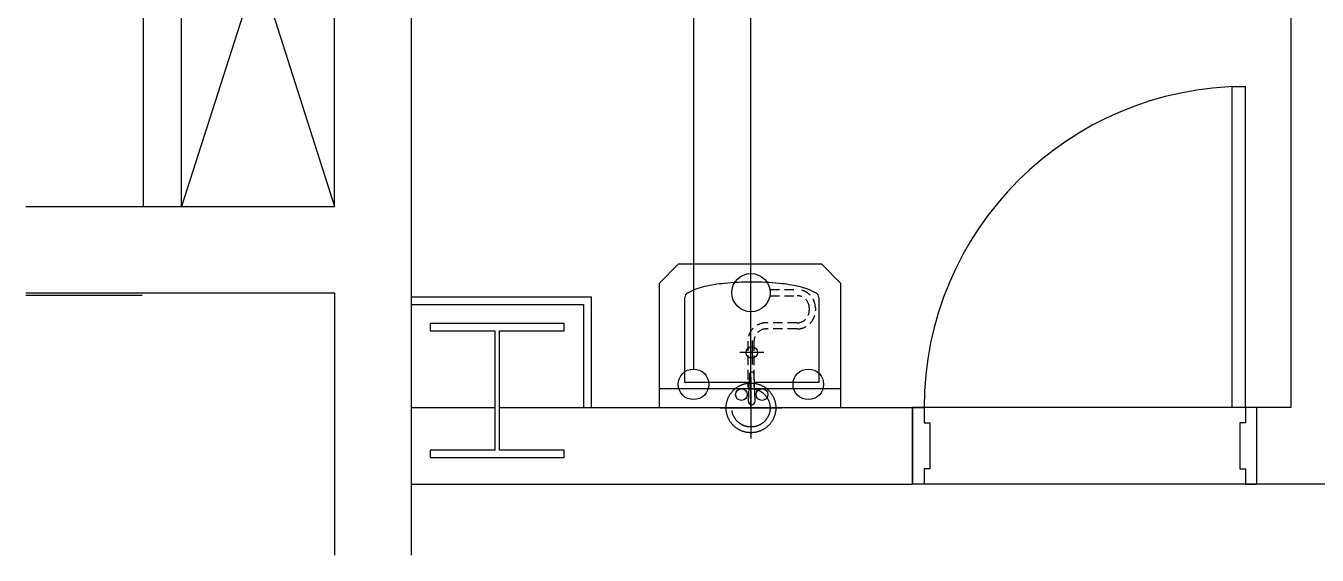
# Model space of a CAD drawing. Header units: millimetres. Extents: x 83956 to 461956, y 36707 to 125807.
# Drawn here: x 280847 to 284222, y 85417 to 86802 of the extents above; entities that cross this region are included whole.
import ezdxf

# ---------------------------------------------------------------- set-up
doc = ezdxf.new("R2010")
doc.units = ezdxf.units.MM
doc.header["$LTSCALE"] = 100
doc.header["$MEASUREMENT"] = 0
for name, pattern in [('CEN', [62, 60, -1, 0, -1]), ('HID', [2.3, 1.5, -0.8]), ('HIDDEN', [0.375, 0.25, -0.125])]:
    doc.linetypes.add(name, pattern=pattern)
for name, color, linetype in [('ARCH', 9, 'CONTINUOUS'), ('CEN', 1, 'CEN'), ('PI', 2, 'CONTINUOUS'), ('PIPE', 3, 'CONTINUOUS')]:
    doc.layers.add(name, color=color, linetype=linetype)

msp = doc.modelspace()

# ---------------------------------------------------------------- linework, layer by layer
at = {"layer": 'ARCH'}
for p, q in [((281853.8, 89103.1), (281853.8, 85417.2)), ((281153.8, 86329.5), (281153.8, 88903.1)), ((281653.8, 86329.5), (281653.8, 88903.6)), ((284153.8, 85803.1), (284153.8, 88903.1)), ((281253.8, 86329.5), (281253.8, 87582.8)), ((281253.8, 87582.8), (281653.8, 86329.5)), ((281653.8, 87582.8), (281253.8, 86329.5)), ((283999.4, 85803.1), (283999.4, 86643.1)), ((283999.4, 86643.1), (284034.4, 86643.1)), ((284034.4, 85803.1), (284034.4, 86643.1)), ((280846.6, 86329.5), (281653.8, 86329.5)), ((282551.8, 86178.1), (282501.8, 86128.1)), ((282926.8, 86178.1), (282551.8, 86178.1)), ((282976.8, 86128.1), (282926.8, 86178.1)), ((280846.6, 86103.9), (281653.8, 86103.9)), ((281653.8, 86103.9), (281653.8, 85417.2)), ((282501.8, 86128.1), (282501.8, 85803.1)), ((282976.8, 85803.1), (282976.8, 86128.1)), ((281853.8, 86093.1), (282323.8, 86093.1)), ((281853.8, 86073.1), (282303.8, 86073.1)), ((282303.8, 86073.1), (282303.8, 85803.1)), ((282323.8, 86093.1), (282323.8, 85803.1)), ((282569.1, 85869), (282569.1, 86091.4)), ((282919.1, 86091.4), (282919.1, 85869)), ((282253.8, 86023.1), (281903.8, 86023.1)), ((281903.8, 86023.1), (281903.8, 86004.1)), ((281903.8, 86004.1), (282072.8, 86004.1)), ((282072.8, 86004.1), (282072.8, 85692.1)), ((282084.8, 85692.1), (282084.8, 86004.1)), ((282084.8, 86004.1), (282253.8, 86004.1)), ((282253.8, 86004.1), (282253.8, 86023.1)), ((282744.7, 85978.4), (282744.7, 85916.4)), ((282775.1, 85947.3), (282713.1, 85947.3)), ((282736.3, 85869), (282569.1, 85869)), ((282737.8, 85889.9), (282735, 85820.3)), ((282752.8, 85820.3), (282750, 85889.9)), ((282919.1, 85869), (282751.5, 85869)), ((282501.8, 85853.1), (282976.8, 85853.1)), ((281853.8, 85803.1), (282072.8, 85803.1)), ((282084.8, 85803.1), (283164.4, 85803.1)), ((282501.8, 85803.1), (282976.8, 85803.1)), ((283164.4, 85803.1), (283164.4, 85603.1)), ((284064.4, 85803.1), (283164.4, 85803.1)), ((283164.4, 85803.1), (283194.4, 85803.1)), ((283164.4, 85603.1), (283164.4, 85803.1)), ((283194.4, 85803.1), (283194.4, 85763.1)), ((284034.4, 85803.1), (283999.4, 85803.1)), ((284064.4, 85803.1), (284034.4, 85803.1)), ((284034.4, 85803.1), (284034.4, 85763.1)), ((284064.4, 85603.1), (284064.4, 85803.1)), ((284153.8, 85803.1), (284064.4, 85803.1)), ((284064.4, 85603.1), (284064.4, 85803.1)), ((283194.4, 85763.1), (283209.4, 85763.1)), ((283209.4, 85763.1), (283209.4, 85643.1)), ((284034.4, 85763.1), (284019.4, 85763.1)), ((284019.4, 85763.1), (284019.4, 85643.1)), ((282072.8, 85692.1), (281903.8, 85692.1)), ((281903.8, 85692.1), (281903.8, 85673.1)), ((281903.8, 85673.1), (282253.8, 85673.1)), ((282253.8, 85692.1), (282084.8, 85692.1)), ((282253.8, 85673.1), (282253.8, 85692.1)), ((283209.4, 85643.1), (283194.4, 85643.1)), ((283194.4, 85643.1), (283194.4, 85603.1)), ((284019.4, 85643.1), (284034.4, 85643.1)), ((284034.4, 85643.1), (284034.4, 85603.1)), ((281853.8, 85603.1), (283164.4, 85603.1)), ((284064.4, 85603.1), (283164.4, 85603.1)), ((283194.4, 85603.1), (283164.4, 85603.1)), ((284034.4, 85603.1), (284064.4, 85603.1)), ((284456.4, 85603.1), (284064.4, 85603.1))]:
    msp.add_line(p, q, dxfattribs=at)
at = {"layer": 'ARCH', "linetype": 'ByBlock', "lineweight": 30, "ltscale": 5}
msp.add_line((280846.6, 86097.2), (281150.8, 86097.2), dxfattribs=at)
at = {"layer": 'ARCH', "linetype": 'ByBlock', "ltscale": 2}
for p, q in [((284034.4, 85803.1), (283194.4, 85803.1)), ((284034.4, 85603.1), (283194.4, 85603.1))]:
    msp.add_line(p, q, dxfattribs=at)
at = {"layer": 'ARCH'}
for centre, radius in [((282744.1, 85947.4), 15), ((282717, 85837.4), 15.3), ((282770.8, 85837.4), 15.3)]:
    msp.add_circle(centre, radius, dxfattribs=at)
for centre, radius, start, end in [((284034.4, 85803.1), 840, 90, 180), ((282582, 86091.4), 12.9, 118.9608, 180), ((282658.6, 85953.1), 171, 102.911, 118.9608), ((282709.9, 85729.3), 400.6, 95.424, 102.911), ((282744.1, 85368.7), 762.8, 90, 95.424), ((282744.1, 85368.7), 762.8, 84.576, 90), ((282778.3, 85729.3), 400.6, 77.089, 84.576), ((282829.6, 85953.1), 171, 61.0392, 77.089), ((282906.2, 86091.4), 12.9, 360, 61.0392), ((282743.9, 85889.9), 6.13, 0, 180), ((282744.2, 85820), 9.19, 178.0908, 270), ((282743.6, 85820), 9.19, 270, 1.9092)]:
    msp.add_arc(centre, radius, start, end, dxfattribs=at)
at = {"layer": 'CEN'}
for p, q in [((282741.8, 85883), (282741.8, 85722)), ((282661.3, 85802.5), (282822.3, 85802.5))]:
    msp.add_line(p, q, dxfattribs=at)
msp.add_circle((282741.8, 85802.5), 65, dxfattribs=at)
at = {"layer": 'PI', "color": 1, "linetype": 'HIDDEN'}
for points in [[(282791.8, 86112), (282862.2, 86112, -0.414214), (282910.2, 86064), (282910.2, 86057, -0.414214), (282862.2, 86009), (282781.8, 86009, 0.414214), (282749.8, 85977), (282749.8, 85856.6)], [(282791.8, 86096), (282862.2, 86096, -0.414214), (282894.2, 86064), (282894.2, 86057, -0.414214), (282862.2, 86025), (282781.8, 86025, 0.414214), (282733.8, 85977), (282733.8, 85856.6)]]:
    msp.add_lwpolyline(points, format="xyb", dxfattribs=at)
at = {"layer": 'PIPE'}
msp.add_line((282591.8, 88097.8), (282591.8, 85904.1), dxfattribs=at)
at = {"layer": 'PIPE', "color": 4, "ltscale": 2}
msp.add_line((282741.8, 85802.5), (282741.8, 87709.4), dxfattribs=at)
at = {"layer": 'PIPE'}
for centre, radius in [((282741.8, 86104), 50), ((282591.8, 85864.1), 40), ((282891.8, 85864.1), 40)]:
    msp.add_circle(centre, radius, dxfattribs=at)
at = {"layer": 'PIPE', "linetype": 'HID'}
msp.add_circle((282741.8, 85802.5), 50, dxfattribs=at)

doc.saveas('drawing.dxf')
